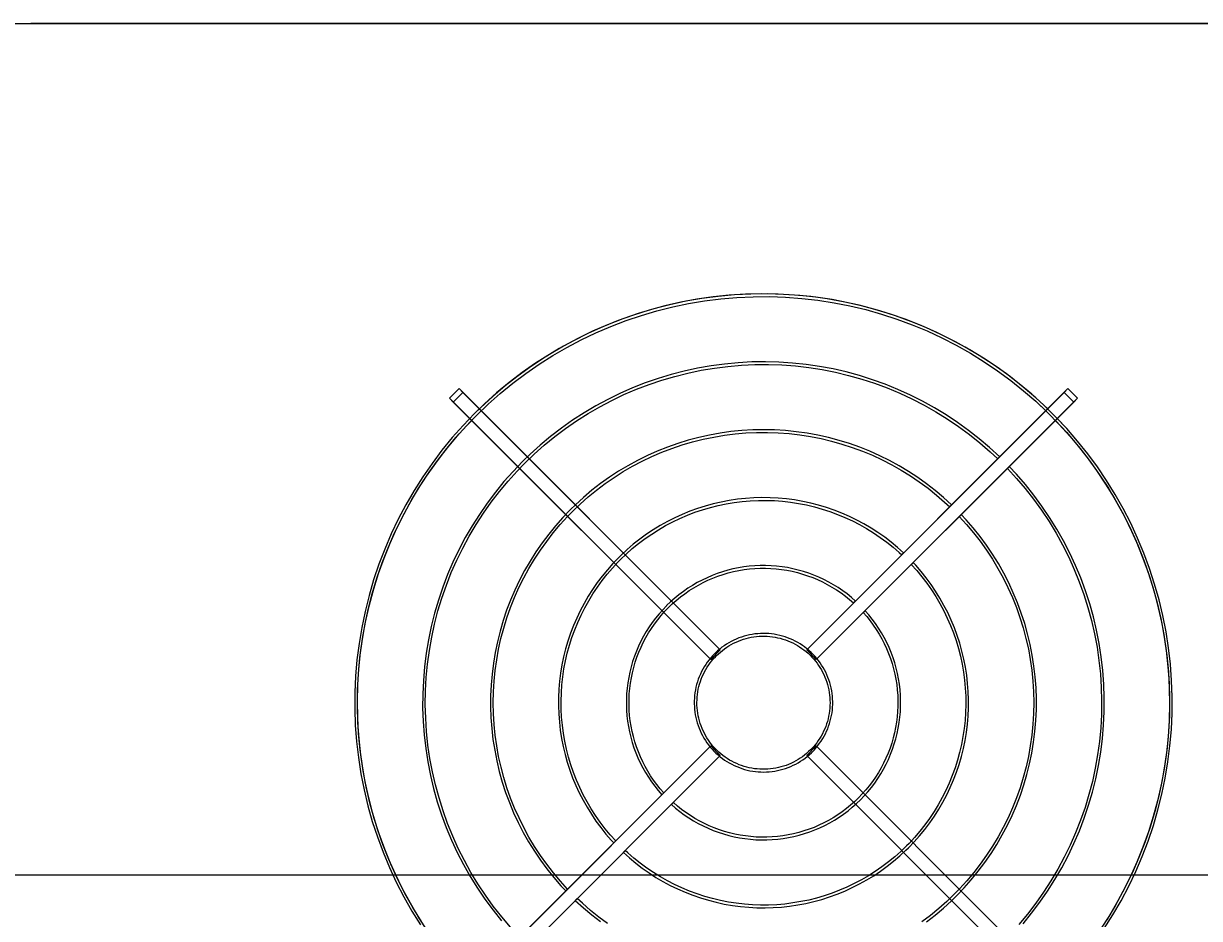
# Model space of a CAD drawing. Header units: millimetres. Extents: x -22227 to 20275, y 15053 to 61060.
# Drawn here: x -8363 to -7497, y 59288 to 59947 of the extents above; entities that cross this region are included whole.
import ezdxf

# ---------------------------------------------------------------- set-up
doc = ezdxf.new("R2010")
doc.units = ezdxf.units.MM
for name, color, linetype, lineweight in [('A-ANNO-DIMS', 7, 'Continuous', 9), ('A-ANNO-DIMS-170', 7, 'Continuous', 9), ('M-EQPM', 7, 'Continuous', 5)]:
    doc.layers.add(name, color=color, linetype=linetype, lineweight=lineweight)
doc.styles.add('Arial_1', font='arial.ttf', dxfattribs={"width": 0.8, "height": 340})
doc.dimstyles.new('AK_DIM_2_0_Arial', dxfattribs={"dimscale": 304.8, "dimtxt": 346.888196, "dimasz": 0.278871, "dimexe": 0.557743, "dimexo": 0.557743, "dimgap": 0.055774, "dimtad": 1, "dimdec": 0, "dimzin": 0, "dimdsep": 46, "dimtxsty": 'Arial_1', "dimblk1": 'OBLIQUE', "dimblk2": 'OBLIQUE', "dimsah": 1, "dimcen": 0.09, "dimadec": 0, "dimazin": 0, "dimtfac": 1, "dimtdec": 4, "dimtix": 1, "dimtmove": 0, "dimatfit": 3, "dimfxl": 1, "dimtvp": 1, "dimtolj": 1, "dimtzin": 0, "dimarcsym": 2})

# ---------------------------------------------------------------- blocks, each defined once
blk = doc.blocks.new('DanNong_VRV_1 QUẠT - OD-A-12_1-2147179-MẶT BẰNG HỆ THỐNG GIÓ TƯƠI')
at = {"layer": 'M-EQPM'}
for p, q in [((-525, 688.22), (655, 688.22)), ((-525, 688.22), (655, 688.22)), ((-516.43, 688.22), (655, 688.22)), ((-486.87, 688.22), (616.87, 688.22)), ((-486.87, 688.22), (585, 688.22)), ((616.87, 688.22), (-486.87, 688.22)), ((616.87, 688.22), (-486.87, 688.22)), ((616.87, 688.22), (-486.87, 688.22)), ((616.87, 688.22), (-486.87, 688.22)), ((616.87, 688.22), (-486.87, 688.22)), ((616.87, 688.22), (-486.87, 688.22)), ((616.87, 688.22), (-486.87, 688.22)), ((616.87, 688.22), (-486.87, 688.22)), ((616.87, 688.22), (-486.87, 688.22)), ((616.87, 688.22), (-486.87, 688.22)), ((-328.5, 688.22), (515.5, 688.22)), ((-178.72, 412.38), (-171.65, 419.45)), ((-171.65, 419.45), (-178.72, 412.38)), ((-168.82, 416.62), (-175.9, 409.55)), ((-168.82, 416.62), (-175.9, 409.55)), ((-171.65, 419.45), (20.68, 227.11)), ((-168.82, 416.62), (-171.65, 419.45)), ((20.68, 227.11), (-168.82, 416.62)), ((84.32, 227.11), (276.65, 419.45)), ((273.82, 416.62), (84.32, 227.11)), ((276.65, 419.45), (273.82, 416.62)), ((273.82, 416.62), (280.9, 409.55)), ((273.82, 416.62), (280.9, 409.55)), ((276.65, 419.45), (283.72, 412.38)), ((276.65, 419.45), (283.72, 412.38)), ((-178.72, 412.38), (-175.9, 409.55)), ((13.61, 220.04), (-178.72, 412.38)), ((-175.9, 409.55), (13.61, 220.04)), ((283.72, 412.38), (91.39, 220.04)), ((91.39, 220.04), (280.9, 409.55)), ((280.9, 409.55), (283.72, 412.38)), ((20.68, 227.11), (13.61, 220.04)), ((20.68, 227.11), (13.61, 220.04)), ((91.39, 220.04), (84.32, 227.11)), ((84.32, 227.11), (91.39, 220.04)), ((-178.72, -35.93), (13.61, 156.4)), ((13.61, 156.4), (-175.9, -33.1)), ((20.68, 149.33), (13.61, 156.4)), ((13.61, 156.4), (20.68, 149.33)), ((91.39, 156.4), (84.32, 149.33)), ((91.39, 156.4), (84.32, 149.33)), ((280.9, -33.1), (91.39, 156.4)), ((91.39, 156.4), (283.72, -35.93)), ((20.68, 149.33), (-171.65, -43)), ((-168.82, -40.17), (20.68, 149.33)), ((276.65, -43), (84.32, 149.33)), ((84.32, 149.33), (273.82, -40.17))]:
    blk.add_line(p, q, dxfattribs=at)
at = {"layer": 'M-EQPM', "flags": 128}
for points in [[(303.38, 21.91), (309.83, 32.08), (315.87, 42.49), (321.49, 53.14), (326.67, 64), (331.42, 75.07), (335.72, 86.31), (339.57, 97.72), (342.96, 109.27), (345.89, 120.95), (348.34, 132.74), (350.32, 144.61), (351.83, 156.56), (352.86, 168.55), (353.4, 180.58), (353.47, 192.62), (353.05, 204.65), (352.15, 216.66), (350.78, 228.62), (348.92, 240.51), (346.6, 252.32), (343.8, 264.03), (340.53, 275.62), (336.81, 287.07), (332.63, 298.36), (328, 309.47), (322.93, 320.39), (317.43, 331.1), (311.5, 341.58), (305.16, 351.82), (298.42, 361.79), (291.28, 371.48), (283.76, 380.89), (275.87, 389.98), (267.62, 398.75), (259.03, 407.19), (250.11, 415.27), (240.87, 422.99), (231.34, 430.34), (221.51, 437.29), (211.42, 443.85), (201.07, 450), (190.48, 455.74), (179.67, 461.04), (168.66, 465.91), (157.46, 470.33), (146.1, 474.3), (134.58, 477.81), (122.94, 480.87), (111.18, 483.45), (99.32, 485.56), (87.4, 487.19), (75.41, 488.35), (63.39, 489.03), (51.35, 489.22), (39.32, 488.93), (27.3, 488.17), (15.33, 486.92), (3.41, 485.19), (-8.42, 482.99), (-20.16, 480.32), (-31.78, 477.18), (-43.27, 473.58), (-54.61, 469.52), (-65.77, 465.01), (-76.74, 460.06), (-87.51, 454.68), (-98.05, 448.87), (-108.36, 442.64), (-118.4, 436), (-128.17, 428.97), (-137.66, 421.55), (-146.83, 413.76), (-155.69, 405.61), (-160.34, 401.06)], [(303.38, 21.91), (309.83, 32.08), (315.87, 42.49), (321.49, 53.14), (326.67, 64), (331.42, 75.07), (335.72, 86.31), (339.57, 97.72), (342.96, 109.27), (345.89, 120.95), (348.34, 132.74), (350.32, 144.61), (351.83, 156.56), (352.86, 168.55), (353.4, 180.58), (353.47, 192.62), (353.05, 204.65), (352.15, 216.66), (350.78, 228.62), (348.92, 240.51), (346.6, 252.32), (343.8, 264.03), (340.53, 275.62), (336.81, 287.07), (332.63, 298.36), (328, 309.47), (322.93, 320.39), (317.43, 331.1), (311.5, 341.58), (305.16, 351.82), (298.42, 361.79), (291.28, 371.48), (283.76, 380.89), (275.87, 389.98), (267.62, 398.75), (259.03, 407.19), (250.11, 415.27), (240.87, 422.99), (231.34, 430.34), (221.51, 437.29), (211.42, 443.85), (201.07, 450), (190.48, 455.74), (179.67, 461.04), (168.66, 465.91), (157.46, 470.33), (146.1, 474.3), (134.58, 477.81), (122.94, 480.87), (111.18, 483.45), (99.32, 485.56), (87.4, 487.19), (75.41, 488.35), (63.39, 489.03), (51.35, 489.22), (39.32, 488.93), (27.3, 488.17), (15.33, 486.92), (3.41, 485.19), (-8.42, 482.99), (-20.16, 480.32), (-31.78, 477.18), (-43.27, 473.58), (-54.61, 469.52), (-65.77, 465.01), (-76.74, 460.06), (-87.51, 454.68), (-98.05, 448.87), (-108.36, 442.64), (-118.4, 436), (-128.17, 428.97), (-137.66, 421.55), (-146.83, 413.76), (-155.69, 405.61), (-160.34, 401.06)], [(261.77, 404.57), (252.96, 412.76), (243.82, 420.6), (234.37, 428.06), (224.63, 435.15), (214.62, 441.83), (204.35, 448.11), (193.84, 453.98), (183.1, 459.42), (172.15, 464.42), (161.01, 468.98), (149.69, 473.1), (138.22, 476.76), (126.61, 479.96), (114.89, 482.69), (103.06, 484.95), (91.16, 486.73), (79.19, 488.04), (67.18, 488.86), (55.14, 489.21), (43.11, 489.08), (31.08, 488.46), (19.09, 487.36), (7.16, 485.79), (-4.71, 483.74), (-16.48, 481.21), (-28.14, 478.22), (-39.67, 474.76), (-51.06, 470.85), (-62.27, 466.48), (-73.31, 461.67), (-84.14, 456.42), (-94.76, 450.74), (-105.14, 444.64), (-115.27, 438.13), (-125.13, 431.22), (-134.7, 423.93), (-143.98, 416.25), (-152.94, 408.21), (-160.34, 401.06)], [(-158.92, 399.65), (-150.3, 407.93), (-141.35, 415.87), (-132.09, 423.44), (-122.54, 430.63), (-112.71, 437.44), (-102.61, 443.84), (-92.26, 449.84), (-81.68, 455.42), (-70.89, 460.57), (-59.9, 465.29), (-48.73, 469.56), (-37.4, 473.39), (-25.93, 476.75), (-14.32, 479.66), (-2.62, 482.1), (9.18, 484.07), (21.04, 485.56), (32.96, 486.58), (44.91, 487.13), (56.87, 487.19), (68.82, 486.78), (80.74, 485.89), (92.62, 484.52), (104.44, 482.68), (116.17, 480.36), (127.81, 477.58), (139.32, 474.34), (150.69, 470.64), (161.9, 466.49), (172.94, 461.89), (183.79, 456.85), (194.43, 451.39), (204.84, 445.5), (215.01, 439.21), (224.91, 432.51), (234.54, 425.42), (243.88, 417.95), (252.92, 410.11), (260.36, 403.15)], [(-158.92, 399.65), (-150.3, 407.93), (-141.35, 415.87), (-132.09, 423.44), (-122.54, 430.63), (-112.71, 437.44), (-102.61, 443.84), (-92.26, 449.84), (-81.68, 455.42), (-70.89, 460.57), (-59.9, 465.29), (-48.73, 469.56), (-37.4, 473.39), (-25.93, 476.75), (-14.32, 479.66), (-2.62, 482.1), (9.18, 484.07), (21.04, 485.56), (32.96, 486.58), (44.91, 487.13), (56.87, 487.19), (68.82, 486.78), (80.74, 485.89), (92.62, 484.52), (104.44, 482.68), (116.17, 480.36), (127.81, 477.58), (139.32, 474.34), (150.69, 470.64), (161.9, 466.49), (172.94, 461.89), (183.79, 456.85), (194.43, 451.39), (204.84, 445.5), (215.01, 439.21), (224.91, 432.51), (234.54, 425.42), (243.88, 417.95), (252.92, 410.11), (261.63, 401.92), (270.01, 393.38), (278.04, 384.52), (285.71, 375.35), (293, 365.87), (299.92, 356.11), (306.43, 346.08), (312.54, 335.8), (318.23, 325.28), (323.5, 314.55), (328.34, 303.61), (332.73, 292.49), (336.68, 281.2), (340.17, 269.76), (343.2, 258.19), (345.76, 246.51), (347.86, 234.74), (349.48, 222.89), (350.63, 210.98), (351.3, 199.04), (351.5, 187.08), (351.21, 175.13), (350.45, 163.19), (349.21, 151.3), (347.5, 139.46), (345.31, 127.71), (342.66, 116.04), (339.54, 104.5), (335.96, 93.09), (331.93, 81.83), (327.45, 70.74), (322.53, 59.84), (317.18, 49.14), (311.41, 38.67), (305.22, 28.43)], [(-158.92, 399.65), (-150.3, 407.93), (-141.35, 415.87), (-132.09, 423.44), (-122.54, 430.63), (-112.71, 437.44), (-102.61, 443.84), (-92.26, 449.84), (-81.68, 455.42), (-70.89, 460.57), (-59.9, 465.29), (-48.73, 469.56), (-37.4, 473.39), (-25.93, 476.75), (-14.32, 479.66), (-2.62, 482.1), (9.18, 484.07), (21.04, 485.56), (32.96, 486.58), (44.91, 487.13), (56.87, 487.19), (68.82, 486.78), (80.74, 485.89), (92.62, 484.52), (104.44, 482.68), (116.17, 480.36), (127.81, 477.58), (139.32, 474.34), (150.69, 470.64), (161.9, 466.49), (172.94, 461.89), (183.79, 456.85), (194.43, 451.39), (204.84, 445.5), (215.01, 439.21), (224.91, 432.51), (234.54, 425.42), (243.88, 417.95), (252.92, 410.11), (261.63, 401.92), (270.01, 393.38), (278.04, 384.52), (285.71, 375.35), (293, 365.87), (299.92, 356.11), (306.43, 346.08), (312.54, 335.8), (318.23, 325.28), (323.5, 314.55), (328.34, 303.61), (332.73, 292.49), (336.68, 281.2), (340.17, 269.76), (343.2, 258.19), (345.76, 246.51), (347.86, 234.74), (349.48, 222.89), (350.63, 210.98), (351.3, 199.04), (351.5, 187.08), (351.21, 175.13), (350.45, 163.19), (349.21, 151.3), (347.5, 139.46), (345.31, 127.71), (342.66, 116.04), (339.54, 104.5), (335.96, 93.09), (331.93, 81.83), (327.45, 70.74), (322.53, 59.84), (317.18, 49.14), (311.41, 38.67), (305.22, 28.43)], [(226.41, 369.21), (219.04, 376.02), (211.39, 382.53), (203.5, 388.72), (195.36, 394.6), (186.99, 400.15), (178.41, 405.36), (169.62, 410.22), (160.65, 414.73), (151.51, 418.87), (142.21, 422.64), (132.76, 426.04), (123.19, 429.06), (113.5, 431.7), (103.71, 433.94), (93.85, 435.79), (83.91, 437.25), (73.93, 438.31), (63.91, 438.96), (53.87, 439.22), (43.84, 439.07), (33.81, 438.53), (23.82, 437.58), (13.87, 436.23), (3.98, 434.49), (-5.83, 432.35), (-15.54, 429.82), (-25.15, 426.91), (-34.63, 423.61), (-43.98, 419.94), (-53.17, 415.9), (-62.19, 411.49), (-71.02, 406.72), (-79.66, 401.61), (-88.09, 396.15), (-96.29, 390.37), (-104.26, 384.25), (-111.97, 377.83), (-119.42, 371.1), (-124.98, 365.71)], [(-123.57, 364.29), (-116.39, 371.19), (-108.94, 377.8), (-101.23, 384.1), (-93.27, 390.09), (-85.08, 395.76), (-76.67, 401.1), (-68.05, 406.09), (-59.25, 410.74), (-50.26, 415.03), (-41.11, 418.96), (-31.8, 422.52), (-22.37, 425.7), (-12.81, 428.5), (-3.15, 430.92), (6.6, 432.96), (16.42, 434.6), (26.3, 435.84), (36.23, 436.69), (46.18, 437.14), (56.14, 437.2), (66.09, 436.85), (76.02, 436.11), (85.91, 434.97), (95.76, 433.44), (105.53, 431.51), (115.21, 429.2), (124.8, 426.5), (134.27, 423.41), (143.61, 419.96), (152.8, 416.13), (161.84, 411.93), (170.7, 407.38), (179.37, 402.48), (187.83, 397.24), (196.08, 391.66), (204.1, 385.75), (211.88, 379.53), (219.4, 373), (225, 367.79)], [(-160.34, 401.06), (-168.68, 392.38), (-176.67, 383.37), (-184.29, 374.05), (-191.53, 364.43), (-198.38, 354.53), (-204.83, 344.37), (-210.87, 333.95), (-216.49, 323.3), (-221.67, 312.44), (-226.42, 301.38), (-230.72, 290.13), (-234.57, 278.73), (-237.96, 267.17), (-240.89, 255.49), (-243.34, 243.71), (-245.32, 231.83), (-246.83, 219.89), (-247.86, 207.89), (-248.4, 195.87), (-248.47, 183.83), (-248.05, 171.8), (-247.15, 159.79), (-245.78, 147.83), (-243.92, 135.93), (-241.6, 124.12), (-238.8, 112.41), (-235.53, 100.82), (-231.81, 89.38), (-227.63, 78.09), (-223, 66.97), (-217.93, 56.05), (-212.43, 45.34), (-206.5, 34.86), (-200.16, 24.63)], [(-160.34, 401.06), (-168.68, 392.38), (-176.67, 383.37), (-184.29, 374.05), (-191.53, 364.43), (-198.38, 354.53), (-204.83, 344.37), (-210.87, 333.95), (-216.49, 323.3), (-221.67, 312.44), (-226.42, 301.38), (-230.72, 290.13), (-234.57, 278.73), (-237.96, 267.17), (-240.89, 255.49), (-243.34, 243.71), (-245.32, 231.83), (-246.83, 219.89), (-247.86, 207.89), (-248.4, 195.87), (-248.47, 183.83), (-248.05, 171.8), (-247.15, 159.79), (-245.78, 147.83), (-243.92, 135.93), (-241.6, 124.12), (-238.8, 112.41), (-235.53, 100.82), (-231.81, 89.38), (-227.63, 78.09), (-223, 66.97), (-217.93, 56.05), (-212.43, 45.34), (-206.5, 34.86), (-200.16, 24.63)], [(-160.34, 401.06), (-168.68, 392.38), (-176.67, 383.37), (-184.29, 374.05), (-191.53, 364.43), (-198.38, 354.53), (-204.83, 344.37), (-210.87, 333.95), (-216.49, 323.3), (-221.67, 312.44), (-226.42, 301.38), (-230.72, 290.13), (-234.57, 278.73), (-237.96, 267.17), (-240.89, 255.49), (-243.34, 243.71), (-245.32, 231.83), (-246.83, 219.89), (-247.86, 207.89), (-248.4, 195.87), (-248.47, 183.83), (-248.05, 171.8), (-247.15, 159.79), (-245.78, 147.83), (-243.92, 135.93), (-241.6, 124.12), (-238.8, 112.41), (-235.53, 100.82), (-231.81, 89.38), (-227.63, 78.09), (-223, 66.97), (-217.93, 56.05), (-212.43, 45.34), (-206.5, 34.86), (-200.16, 24.63)], [(-194.92, 20.33), (-201.43, 30.36), (-207.54, 40.64), (-213.23, 51.16), (-218.5, 61.9), (-223.34, 72.84), (-227.73, 83.96), (-231.68, 95.25), (-235.17, 106.69), (-238.2, 118.26), (-240.76, 129.94), (-242.86, 141.71), (-244.48, 153.56), (-245.63, 165.46), (-246.3, 177.4), (-246.5, 189.36), (-246.21, 201.32), (-245.45, 213.25), (-244.21, 225.15), (-242.5, 236.98), (-240.31, 248.74), (-237.66, 260.4), (-234.54, 271.95), (-230.96, 283.36), (-226.93, 294.62), (-222.45, 305.71), (-217.53, 316.61), (-212.18, 327.3), (-206.41, 337.78), (-200.22, 348.01), (-193.63, 357.99), (-186.65, 367.7), (-179.28, 377.12), (-171.54, 386.23), (-163.44, 395.03), (-158.92, 399.65)], [(-194.92, 20.33), (-201.43, 30.36), (-207.54, 40.64), (-213.23, 51.16), (-218.5, 61.9), (-223.34, 72.84), (-227.73, 83.96), (-231.68, 95.25), (-235.17, 106.69), (-238.2, 118.26), (-240.76, 129.94), (-242.86, 141.71), (-244.48, 153.56), (-245.63, 165.46), (-246.3, 177.4), (-246.5, 189.36), (-246.21, 201.32), (-245.45, 213.25), (-244.21, 225.15), (-242.5, 236.98), (-240.31, 248.74), (-237.66, 260.4), (-234.54, 271.95), (-230.96, 283.36), (-226.93, 294.62), (-222.45, 305.71), (-217.53, 316.61), (-212.18, 327.3), (-206.41, 337.78), (-200.22, 348.01), (-193.63, 357.99), (-186.65, 367.7), (-179.28, 377.12), (-171.54, 386.23), (-163.44, 395.03), (-158.92, 399.65)], [(-199.44, 27.21), (-205.68, 37.41), (-211.5, 47.86), (-216.91, 58.52), (-221.88, 69.4), (-226.41, 80.47), (-230.49, 91.71), (-234.13, 103.1), (-237.3, 114.63), (-240.01, 126.28), (-242.26, 138.03), (-244.03, 149.85), (-245.33, 161.74), (-246.15, 173.67), (-246.49, 185.63), (-246.35, 197.59), (-245.74, 209.53), (-244.65, 221.44), (-243.08, 233.3), (-241.04, 245.08), (-238.54, 256.77), (-235.56, 268.36), (-232.13, 279.81), (-228.24, 291.12), (-223.9, 302.27), (-219.12, 313.23), (-213.9, 323.99), (-208.26, 334.53), (-202.2, 344.84), (-195.73, 354.9), (-188.87, 364.7), (-181.62, 374.21), (-173.99, 383.42), (-166, 392.32), (-158.92, 399.65)], [(267.43, 396.08), (275.57, 387.32), (283.35, 378.24), (290.77, 368.86), (297.8, 359.19), (304.44, 349.24), (310.68, 339.04), (316.5, 328.59), (321.91, 317.92), (326.88, 307.04), (331.41, 295.98), (335.49, 284.74), (339.13, 273.34), (342.3, 261.81), (345.01, 250.16), (347.26, 238.42), (349.03, 226.59), (350.33, 214.7), (351.15, 202.77), (351.49, 190.82), (351.35, 178.86), (350.74, 166.91), (349.65, 155.01), (348.08, 143.15), (346.04, 131.36), (343.54, 119.67), (340.56, 108.09), (337.13, 96.63), (333.24, 85.32), (328.9, 74.18), (324.12, 63.22), (318.9, 52.46), (313.26, 41.91), (307.2, 31.6), (300.73, 21.54)], [(303.38, 21.91), (309.83, 32.08), (315.87, 42.49), (321.49, 53.14), (326.67, 64), (331.42, 75.07), (335.72, 86.31), (339.57, 97.72), (342.96, 109.27), (345.89, 120.95), (348.34, 132.74), (350.32, 144.61), (351.83, 156.56), (352.86, 168.55), (353.4, 180.58), (353.47, 192.62), (353.05, 204.65), (352.15, 216.66), (350.78, 228.62), (348.92, 240.51), (346.6, 252.32), (343.8, 264.03), (340.53, 275.62), (336.81, 287.07), (332.63, 298.36), (328, 309.47), (322.93, 320.39), (317.43, 331.1), (311.5, 341.58), (305.16, 351.82), (298.42, 361.79), (291.28, 371.48), (283.76, 380.89), (275.87, 389.98), (268.85, 397.5)], [(191.05, 333.84), (185.11, 339.27), (178.97, 344.45), (172.62, 349.38), (166.08, 354.06), (159.36, 358.47), (152.46, 362.6), (145.41, 366.46), (138.21, 370.03), (130.87, 373.32), (123.4, 376.3), (115.83, 378.99), (108.15, 381.37), (100.38, 383.44), (92.53, 385.2), (84.63, 386.64), (76.67, 387.76), (68.67, 388.57), (60.64, 389.06), (52.6, 389.22), (44.57, 389.07), (36.54, 388.59), (28.54, 387.79), (20.58, 386.67), (12.67, 385.24), (4.82, 383.49), (-2.95, 381.42), (-10.63, 379.05), (-18.21, 376.37), (-25.68, 373.4), (-33.02, 370.12), (-40.22, 366.56), (-47.28, 362.71), (-54.18, 358.58), (-60.91, 354.17), (-67.45, 349.51), (-73.81, 344.58), (-79.96, 339.4), (-85.9, 333.99), (-89.63, 330.35)], [(-88.21, 328.94), (-82.47, 334.45), (-76.52, 339.73), (-70.36, 344.77), (-64, 349.56), (-57.45, 354.09), (-50.73, 358.35), (-43.85, 362.34), (-36.81, 366.06), (-29.62, 369.49), (-22.31, 372.63), (-14.88, 375.47), (-7.33, 378.01), (0.3, 380.26), (8.02, 382.19), (15.82, 383.81), (23.67, 385.12), (31.56, 386.12), (39.5, 386.8), (47.45, 387.16), (55.41, 387.2), (63.36, 386.93), (71.3, 386.33), (79.2, 385.42), (87.07, 384.2), (94.88, 382.66), (102.62, 380.81), (110.28, 378.65), (117.85, 376.19), (125.31, 373.42), (132.66, 370.36), (139.88, 367.01), (146.96, 363.37), (153.89, 359.46), (160.66, 355.26), (167.25, 350.81), (173.66, 346.09), (179.88, 341.12), (185.89, 335.9), (189.63, 332.43)], [(-124.98, 365.71), (-131.94, 358.47), (-138.6, 350.96), (-144.95, 343.18), (-150.99, 335.16), (-156.71, 326.91), (-162.09, 318.43), (-167.12, 309.75), (-171.8, 300.87), (-176.13, 291.81), (-180.09, 282.58), (-183.68, 273.2), (-186.89, 263.69), (-189.71, 254.06), (-192.15, 244.32), (-194.2, 234.49), (-195.85, 224.59), (-197.11, 214.63), (-197.96, 204.63), (-198.42, 194.6), (-198.47, 184.56), (-198.13, 174.52), (-197.38, 164.51), (-196.23, 154.54), (-194.68, 144.62), (-192.74, 134.77), (-190.41, 125.01), (-187.69, 115.34), (-184.58, 105.8), (-181.09, 96.38), (-177.23, 87.11), (-173.01, 78.01), (-168.42, 69.08), (-163.48, 60.34), (-158.19, 51.8), (-152.57, 43.49), (-146.62, 35.4), (-140.35, 27.56)], [(-133.82, 23.04), (-140.28, 30.63), (-146.43, 38.46), (-152.26, 46.54), (-157.76, 54.84), (-162.93, 63.35), (-167.75, 72.07), (-172.22, 80.97), (-176.33, 90.04), (-180.07, 99.27), (-183.44, 108.64), (-186.43, 118.14), (-189.05, 127.75), (-191.27, 137.46), (-193.11, 147.25), (-194.55, 157.1), (-195.59, 167), (-196.24, 176.94), (-196.5, 186.9), (-196.35, 196.86), (-195.81, 206.8), (-194.86, 216.72), (-193.53, 226.59), (-191.8, 236.39), (-189.67, 246.12), (-187.17, 255.76), (-184.27, 265.29), (-181, 274.7), (-177.36, 283.97), (-173.34, 293.08), (-168.97, 302.03), (-164.24, 310.8), (-159.17, 319.36), (-153.75, 327.72), (-148.01, 335.86), (-141.95, 343.76), (-135.57, 351.41), (-128.89, 358.8), (-123.57, 364.29)], [(232.07, 360.72), (238.82, 353.4), (245.28, 345.82), (251.43, 337.98), (257.26, 329.91), (262.76, 321.61), (267.93, 313.09), (272.75, 304.38), (277.22, 295.48), (281.33, 286.41), (285.07, 277.18), (288.44, 267.81), (291.43, 258.31), (294.05, 248.7), (296.27, 238.99), (298.11, 229.2), (299.55, 219.34), (300.59, 209.44), (301.24, 199.5), (301.5, 189.55), (301.35, 179.59), (300.81, 169.64), (299.86, 159.73), (298.53, 149.86), (296.8, 140.05), (294.67, 130.32), (292.17, 120.68), (289.27, 111.15), (286, 101.75), (282.36, 92.48), (278.34, 83.36), (273.97, 74.42), (269.24, 65.65), (264.17, 57.08), (258.75, 48.72), (253.01, 40.58), (246.95, 32.68), (240.57, 25.03)], [(243.6, 25.49), (249.95, 33.26), (255.99, 41.28), (261.71, 49.54), (267.09, 58.01), (272.12, 66.7), (276.8, 75.58), (281.13, 84.64), (285.09, 93.86), (288.68, 103.24), (291.89, 112.75), (294.71, 122.39), (297.15, 132.13), (299.2, 141.95), (300.85, 151.86), (302.11, 161.82), (302.96, 171.82), (303.42, 181.85), (303.47, 191.89), (303.13, 201.92), (302.38, 211.93), (301.23, 221.91), (299.68, 231.83), (297.74, 241.68), (295.41, 251.44), (292.69, 261.1), (289.58, 270.65), (286.09, 280.06), (282.23, 289.33), (278.01, 298.44), (273.42, 307.37), (268.48, 316.11), (263.19, 324.64), (257.57, 332.96), (251.62, 341.04), (245.35, 348.88), (238.77, 356.47), (233.48, 362.14)], [(155.68, 298.47), (151.19, 302.51), (146.54, 306.37), (141.74, 310.03), (136.8, 313.5), (131.72, 316.77), (126.51, 319.84), (121.19, 322.69), (115.76, 325.33), (110.23, 327.75), (104.6, 329.95), (98.89, 331.92), (93.11, 333.66), (87.26, 335.17), (81.36, 336.44), (75.41, 337.48), (69.42, 338.27), (63.4, 338.83), (57.37, 339.14), (51.33, 339.22), (45.3, 339.05), (39.27, 338.64), (33.27, 337.99), (27.29, 337.1), (21.36, 335.98), (15.48, 334.61), (9.65, 333.02), (3.9, 331.19), (-1.78, 329.13), (-7.37, 326.84), (-12.87, 324.34), (-18.26, 321.62), (-23.54, 318.68), (-28.69, 315.53), (-33.72, 312.19), (-38.61, 308.64), (-43.35, 304.9), (-47.94, 300.97), (-52.37, 296.87), (-54.27, 295)], [(-89.63, 330.35), (-95.2, 324.55), (-100.53, 318.54), (-105.62, 312.31), (-110.46, 305.89), (-115.03, 299.28), (-119.34, 292.49), (-123.37, 285.54), (-127.12, 278.43), (-130.59, 271.17), (-133.76, 263.78), (-136.63, 256.28), (-139.2, 248.66), (-141.46, 240.94), (-143.42, 233.14), (-145.06, 225.27), (-146.38, 217.34), (-147.38, 209.37), (-148.07, 201.36), (-148.44, 193.33), (-148.48, 185.29), (-148.2, 177.25), (-147.6, 169.24), (-146.68, 161.25), (-145.44, 153.31), (-143.89, 145.42), (-142.02, 137.6), (-139.84, 129.86), (-137.35, 122.22), (-134.56, 114.68), (-131.47, 107.25), (-128.09, 99.96), (-124.41, 92.81), (-120.45, 85.81), (-116.22, 78.98), (-111.72, 72.32), (-106.95, 65.84), (-101.93, 59.57), (-96.66, 53.49), (-93.12, 49.67)], [(-52.86, 293.58), (-48.56, 297.71), (-44.1, 301.66), (-39.49, 305.44), (-34.73, 309.02), (-29.83, 312.41), (-24.8, 315.61), (-19.64, 318.59), (-14.37, 321.38), (-8.99, 323.94), (-3.51, 326.29), (2.05, 328.42), (7.7, 330.33), (13.42, 332.01), (19.2, 333.45), (25.03, 334.67), (30.91, 335.65), (36.82, 336.4), (42.76, 336.9), (48.72, 337.17), (54.68, 337.21), (60.63, 337), (66.57, 336.56), (72.5, 335.87), (78.38, 334.96), (84.23, 333.8), (90.03, 332.42), (95.76, 330.8), (101.43, 328.96), (107.02, 326.89), (112.52, 324.6), (117.93, 322.09), (123.23, 319.37), (128.42, 316.43), (133.48, 313.29), (138.42, 309.96), (143.22, 306.42), (147.87, 302.7), (152.37, 298.8), (154.26, 297.06)], [(-91.71, 51.09), (-97.07, 56.96), (-102.2, 63.05), (-107.08, 69.34), (-111.71, 75.81), (-116.08, 82.47), (-120.17, 89.3), (-123.99, 96.28), (-127.52, 103.41), (-130.77, 110.68), (-133.72, 118.07), (-136.38, 125.57), (-138.74, 133.18), (-140.78, 140.87), (-142.52, 148.63), (-143.95, 156.47), (-145.06, 164.35), (-145.86, 172.27), (-146.34, 180.21), (-146.5, 188.17), (-146.34, 196.13), (-145.87, 204.07), (-145.08, 211.99), (-143.97, 219.87), (-142.54, 227.71), (-140.81, 235.47), (-138.76, 243.17), (-136.41, 250.77), (-133.76, 258.27), (-130.81, 265.67), (-127.57, 272.94), (-124.04, 280.07), (-120.22, 287.06), (-116.13, 293.88), (-111.77, 300.54), (-107.15, 307.02), (-102.27, 313.31), (-97.14, 319.4), (-91.78, 325.28), (-88.21, 328.94)], [(196.71, 325.36), (202.07, 319.48), (207.2, 313.39), (212.08, 307.11), (216.71, 300.63), (221.08, 293.97), (225.17, 287.15), (228.99, 280.16), (232.52, 273.03), (235.77, 265.77), (238.72, 258.38), (241.38, 250.87), (243.74, 243.27), (245.78, 235.58), (247.52, 227.81), (248.95, 219.98), (250.06, 212.1), (250.86, 204.18), (251.34, 196.23), (251.5, 188.28), (251.34, 180.32), (250.87, 172.37), (250.08, 164.45), (248.97, 156.57), (247.54, 148.74), (245.81, 140.97), (243.76, 133.28), (241.41, 125.67), (238.76, 118.17), (235.81, 110.78), (232.57, 103.51), (229.04, 96.38), (225.22, 89.39), (221.13, 82.56), (216.77, 75.9), (212.15, 69.42), (207.27, 63.13), (202.14, 57.05), (196.78, 51.17), (193.21, 47.51)], [(194.63, 46.09), (200.2, 51.89), (205.53, 57.91), (210.62, 64.13), (215.46, 70.55), (220.03, 77.16), (224.34, 83.95), (228.37, 90.91), (232.12, 98.02), (235.59, 105.27), (238.76, 112.66), (241.63, 120.17), (244.2, 127.79), (246.46, 135.5), (248.42, 143.3), (250.06, 151.17), (251.38, 159.1), (252.38, 167.08), (253.07, 175.09), (253.44, 183.12), (253.48, 191.16), (253.2, 199.19), (252.6, 207.21), (251.68, 215.2), (250.44, 223.14), (248.89, 231.03), (247.02, 238.85), (244.84, 246.58), (242.35, 254.23), (239.56, 261.77), (236.47, 269.19), (233.09, 276.48), (229.41, 283.63), (225.45, 290.63), (221.22, 297.47), (216.72, 304.13), (211.95, 310.6), (206.93, 316.88), (201.66, 322.95), (198.12, 326.77)], [(-54.27, 295), (-58.46, 290.64), (-62.46, 286.12), (-66.29, 281.45), (-69.92, 276.62), (-73.36, 271.65), (-76.59, 266.56), (-79.62, 261.33), (-82.44, 255.99), (-85.04, 250.54), (-87.42, 244.99), (-89.58, 239.35), (-91.51, 233.62), (-93.21, 227.83), (-94.68, 221.97), (-95.91, 216.06), (-96.91, 210.1), (-97.66, 204.11), (-98.18, 198.09), (-98.45, 192.06), (-98.48, 186.02), (-98.27, 179.98), (-97.82, 173.96), (-97.13, 167.96), (-96.2, 161.99), (-95.04, 156.07), (-93.63, 150.19), (-91.99, 144.38), (-90.13, 138.64), (-88.03, 132.97), (-85.71, 127.4), (-83.16, 121.92), (-80.4, 116.55), (-77.43, 111.29), (-74.25, 106.15), (-70.87, 101.15), (-67.29, 96.29), (-63.51, 91.57), (-59.56, 87.01), (-57.75, 85.04)], [(-56.34, 86.46), (-60.32, 90.89), (-64.12, 95.48), (-67.73, 100.22), (-71.16, 105.1), (-74.38, 110.11), (-77.41, 115.25), (-80.22, 120.5), (-82.82, 125.86), (-85.21, 131.32), (-87.37, 136.87), (-89.31, 142.51), (-91.03, 148.22), (-92.51, 153.99), (-93.77, 159.81), (-94.79, 165.69), (-95.57, 171.59), (-96.12, 177.53), (-96.42, 183.48), (-96.5, 189.44), (-96.33, 195.4), (-95.92, 201.34), (-95.28, 207.27), (-94.4, 213.16), (-93.28, 219.02), (-91.94, 224.82), (-90.36, 230.57), (-88.55, 236.25), (-86.52, 241.85), (-84.26, 247.36), (-81.79, 252.79), (-79.1, 258.1), (-76.2, 263.31), (-73.09, 268.4), (-69.78, 273.36), (-66.28, 278.18), (-62.59, 282.86), (-58.71, 287.38), (-54.66, 291.75), (-52.86, 293.58)], [(120.29, 263.09), (117.25, 265.74), (114.09, 268.27), (110.84, 270.67), (107.5, 272.93), (104.07, 275.06), (100.56, 277.06), (96.96, 278.91), (93.3, 280.61), (89.58, 282.17), (85.79, 283.58), (81.95, 284.83), (78.06, 285.93), (74.13, 286.88), (70.17, 287.66), (66.18, 288.29), (62.17, 288.76), (58.14, 289.06), (54.1, 289.21), (50.06, 289.19), (46.03, 289.01), (42, 288.68), (37.99, 288.18), (34.01, 287.52), (30.05, 286.7), (26.13, 285.72), (22.25, 284.59), (18.43, 283.3), (14.65, 281.86), (10.94, 280.27), (7.29, 278.54), (3.71, 276.66), (0.22, 274.64), (-3.2, 272.48), (-6.52, 270.18), (-9.75, 267.76), (-12.88, 265.2), (-15.91, 262.53), (-18.83, 259.73), (-18.92, 259.64)], [(-17.5, 258.23), (-14.65, 260.97), (-11.69, 263.6), (-8.62, 266.1), (-5.46, 268.48), (-2.2, 270.74), (1.14, 272.86), (4.57, 274.85), (8.07, 276.69), (11.64, 278.4), (15.28, 279.96), (18.98, 281.38), (22.73, 282.64), (26.53, 283.76), (30.37, 284.72), (34.25, 285.53), (38.16, 286.18), (42.08, 286.67), (46.03, 287.01), (49.99, 287.19), (53.95, 287.21), (57.9, 287.07), (61.85, 286.78), (65.79, 286.33), (69.7, 285.72), (73.58, 284.95), (77.43, 284.03), (81.25, 282.96), (85.01, 281.73), (88.72, 280.36), (92.38, 278.83), (95.97, 277.17), (99.49, 275.36), (102.94, 273.41), (106.31, 271.32), (109.59, 269.11), (112.78, 266.76), (115.87, 264.29), (118.86, 261.69), (118.88, 261.67)], [(161.34, 289.99), (165.32, 285.55), (169.12, 280.96), (172.73, 276.23), (176.16, 271.35), (179.38, 266.34), (182.41, 261.2), (185.22, 255.95), (187.82, 250.58), (190.21, 245.12), (192.37, 239.57), (194.31, 233.94), (196.03, 228.23), (197.51, 222.46), (198.77, 216.63), (199.79, 210.76), (200.57, 204.85), (201.12, 198.92), (201.42, 192.97), (201.5, 187.01), (201.33, 181.05), (200.92, 175.1), (200.28, 169.18), (199.4, 163.28), (198.28, 157.43), (196.94, 151.62), (195.36, 145.88), (193.55, 140.2), (191.52, 134.6), (189.26, 129.08), (186.79, 123.66), (184.1, 118.34), (181.2, 113.13), (178.09, 108.05), (174.78, 103.09), (171.28, 98.27), (167.59, 93.59), (163.71, 89.06), (159.66, 84.69), (157.86, 82.86)], [(159.27, 81.45), (163.46, 85.8), (167.46, 90.32), (171.29, 95), (174.92, 99.82), (178.36, 104.79), (181.59, 109.89), (184.62, 115.11), (187.44, 120.46), (190.04, 125.91), (192.42, 131.46), (194.58, 137.1), (196.51, 142.82), (198.21, 148.62), (199.68, 154.47), (200.91, 160.39), (201.91, 166.34), (202.66, 172.34), (203.18, 178.35), (203.45, 184.39), (203.48, 190.43), (203.27, 196.46), (202.82, 202.49), (202.13, 208.49), (201.2, 214.45), (200.04, 220.38), (198.63, 226.25), (196.99, 232.07), (195.13, 237.81), (193.03, 243.47), (190.71, 249.05), (188.16, 254.53), (185.4, 259.9), (182.43, 265.16), (179.25, 270.29), (175.87, 275.29), (172.29, 280.16), (168.51, 284.87), (164.56, 289.44), (162.75, 291.4)], [(-18.92, 259.64), (-21.72, 256.73), (-24.4, 253.7), (-26.95, 250.58), (-29.38, 247.35), (-31.68, 244.03), (-33.85, 240.62), (-35.87, 237.12), (-37.76, 233.55), (-39.5, 229.9), (-41.09, 226.19), (-42.54, 222.42), (-43.83, 218.59), (-44.96, 214.71), (-45.95, 210.8), (-46.77, 206.84), (-47.43, 202.86), (-47.94, 198.85), (-48.28, 194.82), (-48.47, 190.79), (-48.49, 186.75), (-48.35, 182.71), (-48.05, 178.68), (-47.59, 174.67), (-46.96, 170.68), (-46.18, 166.71), (-45.24, 162.78), (-44.15, 158.9), (-42.9, 155.05), (-41.5, 151.27), (-39.94, 147.54), (-38.24, 143.87), (-36.4, 140.28), (-34.41, 136.76), (-32.28, 133.33), (-30.02, 129.98), (-27.62, 126.73), (-25.1, 123.57), (-22.45, 120.52), (-22.37, 120.43)], [(-20.95, 121.84), (-23.55, 124.83), (-26.02, 127.93), (-28.37, 131.11), (-30.59, 134.39), (-32.67, 137.76), (-34.62, 141.21), (-36.43, 144.73), (-38.1, 148.32), (-39.62, 151.97), (-41, 155.69), (-42.23, 159.45), (-43.3, 163.26), (-44.22, 167.11), (-44.99, 171), (-45.6, 174.91), (-46.05, 178.84), (-46.35, 182.79), (-46.49, 186.75), (-46.47, 190.71), (-46.29, 194.67), (-45.95, 198.61), (-45.46, 202.54), (-44.81, 206.45), (-44, 210.32), (-43.04, 214.16), (-41.93, 217.96), (-40.66, 221.72), (-39.25, 225.41), (-37.69, 229.05), (-35.98, 232.63), (-34.14, 236.13), (-32.15, 239.56), (-30.03, 242.9), (-27.78, 246.16), (-25.4, 249.32), (-22.89, 252.39), (-20.27, 255.35), (-17.52, 258.21), (-17.5, 258.23)], [(125.95, 254.6), (128.55, 251.61), (131.02, 248.52), (133.37, 245.33), (135.59, 242.05), (137.67, 238.69), (139.62, 235.24), (141.43, 231.72), (143.1, 228.13), (144.62, 224.47), (146, 220.76), (147.23, 216.99), (148.3, 213.18), (149.22, 209.33), (149.99, 205.45), (150.6, 201.53), (151.05, 197.6), (151.35, 193.65), (151.49, 189.69), (151.47, 185.74), (151.29, 181.78), (150.95, 177.83), (150.46, 173.91), (149.81, 170), (149, 166.12), (148.04, 162.28), (146.93, 158.48), (145.66, 154.73), (144.25, 151.03), (142.69, 147.39), (140.98, 143.82), (139.14, 140.31), (137.15, 136.89), (135.03, 133.54), (132.78, 130.29), (130.4, 127.12), (127.89, 124.06), (125.27, 121.09), (122.52, 118.24), (122.5, 118.22)], [(123.92, 116.8), (126.72, 119.72), (129.4, 122.74), (131.95, 125.87), (134.38, 129.1), (136.68, 132.42), (138.85, 135.83), (140.87, 139.32), (142.76, 142.9), (144.5, 146.54), (146.09, 150.25), (147.54, 154.03), (148.83, 157.85), (149.96, 161.73), (150.95, 165.65), (151.77, 169.6), (152.43, 173.59), (152.94, 177.6), (153.28, 181.62), (153.47, 185.66), (153.49, 189.7), (153.35, 193.73), (153.05, 197.76), (152.59, 201.78), (151.96, 205.77), (151.18, 209.73), (150.24, 213.66), (149.15, 217.55), (147.9, 221.39), (146.5, 225.18), (144.94, 228.91), (143.24, 232.57), (141.4, 236.17), (139.41, 239.68), (137.28, 243.12), (135.02, 246.46), (132.62, 249.72), (130.1, 252.87), (127.45, 255.92), (127.37, 256.02)], [(88.56, 152.16), (89.98, 153.63), (91.33, 155.16), (92.62, 156.74), (93.85, 158.37), (95.01, 160.04), (96.1, 161.77), (97.12, 163.53), (98.08, 165.33), (98.95, 167.18), (99.76, 169.05), (100.49, 170.96), (101.14, 172.89), (101.71, 174.85), (102.21, 176.82), (102.63, 178.82), (102.96, 180.83), (103.22, 182.86), (103.39, 184.89), (103.48, 186.93), (103.49, 188.97), (103.42, 191.01), (103.27, 193.04), (103.04, 195.07), (102.72, 197.08), (102.33, 199.08), (101.86, 201.07), (101.3, 203.03), (100.67, 204.97), (99.96, 206.88), (99.18, 208.77), (98.32, 210.62), (97.39, 212.43), (96.38, 214.21), (95.31, 215.94), (94.17, 217.63), (92.96, 219.27), (91.68, 220.87), (90.35, 222.41), (88.95, 223.89), (87.49, 225.32), (85.98, 226.69), (84.42, 228), (82.8, 229.25), (81.14, 230.42), (79.43, 231.54), (77.67, 232.58), (75.88, 233.55), (74.05, 234.45), (72.18, 235.27), (70.28, 236.02), (68.36, 236.69), (66.41, 237.29), (64.43, 237.81), (62.44, 238.24), (60.43, 238.6), (58.41, 238.88), (56.38, 239.07), (54.35, 239.19), (52.31, 239.22), (50.27, 239.17), (48.23, 239.04), (46.2, 238.83), (44.18, 238.54), (42.18, 238.17), (40.19, 237.71), (38.22, 237.18), (36.27, 236.57), (34.35, 235.88), (32.46, 235.12), (30.6, 234.28), (28.78, 233.37), (26.99, 232.38), (25.25, 231.33), (23.54, 230.2), (21.89, 229.01), (20.28, 227.76), (18.73, 226.44), (17.22, 225.06), (16.44, 224.28)], [(17.85, 222.87), (19.27, 224.23), (20.73, 225.53), (22.25, 226.77), (23.81, 227.95), (25.43, 229.06), (27.08, 230.11), (28.78, 231.1), (30.51, 232.01), (32.28, 232.86), (34.08, 233.63), (35.91, 234.33), (37.77, 234.96), (39.65, 235.51), (41.55, 235.98), (43.47, 236.38), (45.4, 236.71), (47.35, 236.95), (49.3, 237.12), (51.26, 237.21), (53.22, 237.22), (55.17, 237.15), (57.13, 237), (59.08, 236.78), (61.01, 236.48), (62.93, 236.1), (64.84, 235.64), (66.73, 235.11), (68.59, 234.51), (70.43, 233.82), (72.24, 233.07), (74.02, 232.25), (75.76, 231.35), (77.47, 230.39), (79.13, 229.35), (80.76, 228.26), (82.33, 227.09), (83.86, 225.87), (85.34, 224.59), (86.77, 223.24), (88.15, 221.84), (89.46, 220.39), (90.72, 218.89), (91.91, 217.34), (93.05, 215.74), (94.11, 214.09), (95.12, 212.41), (96.05, 210.68), (96.91, 208.92), (97.7, 207.13), (98.42, 205.31), (99.07, 203.46), (99.64, 201.58), (100.14, 199.69), (100.56, 197.77), (100.9, 195.84), (101.17, 193.9), (101.36, 191.95), (101.47, 190), (101.5, 188.04), (101.45, 186.08), (101.33, 184.12), (101.12, 182.17), (100.84, 180.23), (100.49, 178.31), (100.05, 176.39), (99.54, 174.5), (98.95, 172.63), (98.29, 170.79), (97.56, 168.97), (96.75, 167.18), (95.88, 165.43), (94.93, 163.71), (93.92, 162.04), (92.84, 160.4), (91.69, 158.81), (90.48, 157.27), (89.22, 155.77), (87.89, 154.33), (87.15, 153.57)], [(16.44, 224.28), (15.02, 222.81), (13.67, 221.29), (12.38, 219.71), (11.15, 218.08), (9.99, 216.4), (8.9, 214.68), (7.88, 212.91), (6.92, 211.11), (6.05, 209.27), (5.24, 207.39), (4.51, 205.49), (3.86, 203.56), (3.29, 201.6), (2.79, 199.62), (2.37, 197.62), (2.04, 195.61), (1.78, 193.59), (1.61, 191.56), (1.52, 189.52), (1.51, 187.48), (1.58, 185.44), (1.73, 183.41), (1.96, 181.38), (2.28, 179.36), (2.67, 177.36), (3.14, 175.38), (3.7, 173.41), (4.33, 171.47), (5.04, 169.56), (5.82, 167.68), (6.68, 165.83), (7.61, 164.01), (8.62, 162.24), (9.69, 160.5), (10.83, 158.81), (12.04, 157.17), (13.32, 155.58), (14.65, 154.04), (16.05, 152.55), (17.51, 151.12), (19.02, 149.75), (20.58, 148.44), (22.2, 147.2), (23.86, 146.02), (25.57, 144.91), (27.33, 143.87), (29.12, 142.9), (30.95, 142), (32.82, 141.17), (34.72, 140.42), (36.64, 139.75), (38.59, 139.16), (40.57, 138.64), (42.56, 138.2), (44.57, 137.84), (46.59, 137.57), (48.62, 137.37), (50.65, 137.26), (52.69, 137.22), (54.73, 137.27), (56.77, 137.4), (58.8, 137.61), (60.82, 137.91), (62.82, 138.28), (64.81, 138.73), (66.78, 139.26), (68.73, 139.87), (70.65, 140.56), (72.54, 141.32), (74.4, 142.16), (76.22, 143.08), (78.01, 144.06), (79.75, 145.12), (81.46, 146.24), (83.11, 147.43), (84.72, 148.69), (86.27, 150.01), (87.78, 151.39), (88.56, 152.16)], [(87.15, 153.57), (85.73, 152.22), (84.27, 150.92), (82.75, 149.68), (81.19, 148.5), (79.57, 147.38), (77.92, 146.33), (76.22, 145.35), (74.49, 144.43), (72.72, 143.59), (70.92, 142.82), (69.09, 142.12), (67.23, 141.49), (65.35, 140.94), (63.45, 140.46), (61.53, 140.06), (59.6, 139.74), (57.65, 139.49), (55.7, 139.33), (53.74, 139.24), (51.78, 139.23), (49.83, 139.3), (47.87, 139.44), (45.92, 139.67), (43.99, 139.97), (42.07, 140.35), (40.16, 140.8), (38.27, 141.33), (36.41, 141.94), (34.57, 142.62), (32.76, 143.37), (30.98, 144.2), (29.24, 145.09), (27.53, 146.06), (25.87, 147.09), (24.24, 148.19), (22.67, 149.35), (21.14, 150.58), (19.66, 151.86), (18.23, 153.2), (16.85, 154.6), (15.54, 156.05), (14.28, 157.56), (13.09, 159.11), (11.95, 160.71), (10.89, 162.35), (9.88, 164.04), (8.95, 165.76), (8.09, 167.52), (7.3, 169.31), (6.58, 171.14), (5.93, 172.99), (5.36, 174.86), (4.86, 176.76), (4.44, 178.67), (4.1, 180.6), (3.83, 182.54), (3.64, 184.49), (3.53, 186.45), (3.5, 188.41), (3.55, 190.37), (3.67, 192.32), (3.88, 194.27), (4.16, 196.21), (4.51, 198.14), (4.95, 200.05), (5.46, 201.94), (6.05, 203.81), (6.71, 205.66), (7.44, 207.48), (8.25, 209.26), (9.12, 211.01), (10.07, 212.73), (11.08, 214.41), (12.16, 216.04), (13.31, 217.63), (14.52, 219.18), (15.78, 220.67), (17.11, 222.11), (17.85, 222.87)], [(-15.29, 113.36), (-12.25, 110.71), (-9.09, 108.18), (-5.84, 105.78), (-2.5, 103.51), (0.93, 101.38), (4.44, 99.39), (8.04, 97.54), (11.7, 95.83), (15.42, 94.27), (19.21, 92.87), (23.05, 91.61), (26.94, 90.51), (30.87, 89.57), (34.83, 88.78), (38.82, 88.15), (42.83, 87.69), (46.86, 87.38), (50.9, 87.24), (54.94, 87.25), (58.97, 87.43), (63, 87.77), (67.01, 88.27), (70.99, 88.93), (74.95, 89.75), (78.87, 90.73), (82.75, 91.86), (86.57, 93.14), (90.35, 94.58), (94.06, 96.17), (97.71, 97.91), (101.29, 99.79), (104.78, 101.81), (108.2, 103.97), (111.52, 106.26), (114.75, 108.69), (117.88, 111.24), (120.91, 113.92), (123.83, 116.71), (123.92, 116.8)], [(122.5, 118.22), (119.65, 115.48), (116.69, 112.85), (113.62, 110.34), (110.46, 107.96), (107.2, 105.71), (103.86, 103.59), (100.43, 101.6), (96.93, 99.75), (93.36, 98.05), (89.72, 96.48), (86.02, 95.07), (82.27, 93.8), (78.47, 92.69), (74.63, 91.73), (70.75, 90.92), (66.84, 90.27), (62.92, 89.77), (58.97, 89.43), (55.01, 89.25), (51.05, 89.23), (47.1, 89.37), (43.15, 89.67), (39.21, 90.12), (35.3, 90.73), (31.42, 91.49), (27.57, 92.41), (23.75, 93.49), (19.99, 94.71), (16.28, 96.09), (12.62, 97.61), (9.03, 99.28), (5.51, 101.09), (2.06, 103.04), (-1.31, 105.12), (-4.59, 107.34), (-7.78, 109.69), (-10.87, 112.16), (-13.86, 114.75), (-13.88, 114.77)], [(-50.68, 77.97), (-46.19, 73.93), (-41.54, 70.08), (-36.74, 66.41), (-31.8, 62.94), (-26.72, 59.67), (-21.51, 56.61), (-16.19, 53.75), (-10.76, 51.11), (-5.23, 48.69), (0.4, 46.5), (6.11, 44.53), (11.89, 42.79), (17.74, 41.28), (23.64, 40.01), (29.59, 38.97), (35.58, 38.17), (41.6, 37.62), (47.63, 37.3), (53.67, 37.23), (59.7, 37.39), (65.73, 37.8), (71.73, 38.45), (77.71, 39.34), (83.64, 40.47), (89.52, 41.83), (95.35, 43.43), (101.1, 45.26), (106.78, 47.32), (112.37, 49.6), (117.87, 52.11), (123.26, 54.83), (128.54, 57.76), (133.69, 60.91), (138.72, 64.26), (143.61, 67.81), (148.35, 71.55), (152.94, 75.47), (157.37, 79.58), (159.27, 81.45)], [(157.86, 82.86), (153.56, 78.73), (149.1, 74.78), (144.49, 71.01), (139.73, 67.42), (134.83, 64.03), (129.8, 60.84), (124.64, 57.85), (119.37, 55.07), (113.99, 52.5), (108.51, 50.15), (102.95, 48.02), (97.3, 46.12), (91.58, 44.44), (85.8, 42.99), (79.97, 41.78), (74.09, 40.79), (68.18, 40.05), (62.24, 39.54), (56.28, 39.27), (50.32, 39.24), (44.37, 39.44), (38.43, 39.89), (32.5, 40.57), (26.62, 41.49), (20.77, 42.64), (14.97, 44.03), (9.24, 45.64), (3.57, 47.49), (-2.02, 49.56), (-7.52, 51.85), (-12.93, 54.36), (-18.23, 57.08), (-23.42, 60.01), (-28.48, 63.15), (-33.42, 66.49), (-38.22, 70.02), (-42.87, 73.74), (-47.37, 77.65), (-49.26, 79.39)], [(-86.05, 42.6), (-80.11, 37.18), (-73.97, 32), (-67.62, 27.06)], [(172.45, 26.94), (178.81, 31.86), (184.96, 37.04), (190.9, 42.46), (194.63, 46.09)], [(193.21, 47.51), (187.47, 41.99), (181.52, 36.71), (175.36, 31.67), (169, 26.89)], [(-62.25, 25.64), (-68.66, 30.36), (-74.88, 35.33), (-80.89, 40.55), (-84.63, 44.02)]]:
    blk.add_lwpolyline(points, dxfattribs=at)
at = {"layer": 'M-EQPM'}
for points in [[(260.36, 403.15), (260.36, 403.15), (260.38, 403.18), (260.49, 403.28), (260.64, 403.44), (260.84, 403.64), (261.07, 403.86), (261.29, 404.08), (261.49, 404.28), (261.65, 404.44), (261.75, 404.54), (261.77, 404.57), (261.77, 404.57)], [(261.77, 404.57), (261.77, 404.57), (261.75, 404.54), (261.65, 404.44), (261.49, 404.28), (261.29, 404.08), (261.07, 403.86), (260.84, 403.64), (260.64, 403.44), (260.49, 403.28), (260.38, 403.18), (260.36, 403.15), (260.36, 403.15)], [(268.85, 397.5), (268.84, 397.5), (268.82, 397.47), (268.72, 397.37), (268.56, 397.21), (268.36, 397.01), (268.14, 396.79), (267.92, 396.57), (267.72, 396.37), (267.56, 396.21), (267.45, 396.11), (267.43, 396.08), (267.43, 396.08)], [(267.43, 396.08), (267.43, 396.08), (267.45, 396.11), (267.56, 396.21), (267.72, 396.37), (267.92, 396.57), (268.14, 396.79), (268.36, 397.01), (268.56, 397.21), (268.72, 397.37), (268.82, 397.47), (268.84, 397.5), (268.85, 397.5)], [(226.41, 369.21), (226.41, 369.21), (226.39, 369.18), (226.29, 369.08), (226.13, 368.92), (225.93, 368.72), (225.71, 368.5), (225.48, 368.28), (225.28, 368.08), (225.12, 367.92), (225.02, 367.82), (225, 367.79), (225, 367.79)], [(225, 367.79), (225, 367.79), (225.02, 367.82), (225.12, 367.92), (225.28, 368.08), (225.48, 368.28), (225.71, 368.5), (225.93, 368.72), (226.13, 368.92), (226.29, 369.08), (226.39, 369.18), (226.41, 369.21), (226.41, 369.21)], [(232.07, 360.72), (232.07, 360.72), (232.09, 360.74), (232.2, 360.85), (232.35, 361.01), (232.55, 361.21), (232.78, 361.43), (233, 361.65), (233.2, 361.85), (233.36, 362.01), (233.46, 362.11), (233.48, 362.14), (233.48, 362.14)], [(233.48, 362.14), (233.48, 362.14), (233.46, 362.11), (233.36, 362.01), (233.2, 361.85), (233, 361.65), (232.78, 361.43), (232.55, 361.21), (232.35, 361.01), (232.2, 360.85), (232.09, 360.74), (232.07, 360.72), (232.07, 360.72)], [(191.05, 333.84), (191.05, 333.84), (191.03, 333.82), (190.92, 333.72), (190.76, 333.56), (190.56, 333.36), (190.34, 333.14), (190.12, 332.91), (189.92, 332.71), (189.76, 332.55), (189.66, 332.45), (189.63, 332.43), (189.63, 332.43)], [(189.63, 332.43), (189.63, 332.43), (189.66, 332.45), (189.76, 332.55), (189.92, 332.71), (190.12, 332.91), (190.34, 333.14), (190.56, 333.36), (190.76, 333.56), (190.92, 333.72), (191.03, 333.82), (191.05, 333.84), (191.05, 333.84)], [(196.71, 325.36), (196.71, 325.36), (196.73, 325.38), (196.83, 325.48), (196.99, 325.64), (197.19, 325.84), (197.41, 326.06), (197.63, 326.29), (197.84, 326.49), (197.99, 326.65), (198.1, 326.75), (198.12, 326.77), (198.12, 326.77)], [(198.12, 326.77), (198.12, 326.77), (198.1, 326.75), (197.99, 326.65), (197.84, 326.49), (197.63, 326.29), (197.41, 326.06), (197.19, 325.84), (196.99, 325.64), (196.83, 325.48), (196.73, 325.38), (196.71, 325.36), (196.71, 325.36)], [(155.68, 298.47), (155.68, 298.47), (155.66, 298.45), (155.55, 298.35), (155.39, 298.19), (155.19, 297.99), (154.97, 297.77), (154.75, 297.54), (154.55, 297.34), (154.39, 297.18), (154.29, 297.08), (154.26, 297.06), (154.26, 297.06)], [(154.26, 297.06), (154.26, 297.06), (154.29, 297.08), (154.39, 297.18), (154.55, 297.34), (154.75, 297.54), (154.97, 297.77), (155.19, 297.99), (155.39, 298.19), (155.55, 298.35), (155.66, 298.45), (155.68, 298.47), (155.68, 298.47)], [(161.34, 289.99), (161.34, 289.99), (161.36, 290.01), (161.46, 290.11), (161.62, 290.27), (161.82, 290.47), (162.04, 290.69), (162.26, 290.92), (162.47, 291.12), (162.62, 291.28), (162.73, 291.38), (162.75, 291.4), (162.75, 291.4)], [(162.75, 291.4), (162.75, 291.4), (162.73, 291.38), (162.62, 291.28), (162.47, 291.12), (162.26, 290.92), (162.04, 290.69), (161.82, 290.47), (161.62, 290.27), (161.46, 290.11), (161.36, 290.01), (161.34, 289.99), (161.34, 289.99)], [(120.29, 263.09), (120.29, 263.09), (120.27, 263.07), (120.17, 262.96), (120.01, 262.8), (119.81, 262.6), (119.59, 262.38), (119.36, 262.16), (119.16, 261.96), (119, 261.8), (118.9, 261.7), (118.88, 261.67), (118.88, 261.67)], [(118.88, 261.67), (118.88, 261.67), (118.9, 261.7), (119, 261.8), (119.16, 261.96), (119.36, 262.16), (119.59, 262.38), (119.81, 262.6), (120.01, 262.8), (120.17, 262.96), (120.27, 263.07), (120.29, 263.09), (120.29, 263.09)], [(125.95, 254.6), (125.95, 254.6), (125.97, 254.62), (126.08, 254.73), (126.23, 254.89), (126.44, 255.09), (126.66, 255.31), (126.88, 255.53), (127.08, 255.73), (127.24, 255.89), (127.34, 255.99), (127.37, 256.02), (127.37, 256.02)], [(127.37, 256.02), (127.37, 256.02), (127.34, 255.99), (127.24, 255.89), (127.08, 255.73), (126.88, 255.53), (126.66, 255.31), (126.44, 255.09), (126.23, 254.89), (126.08, 254.73), (125.97, 254.62), (125.95, 254.6), (125.95, 254.6)], [(-20.95, 121.84), (-20.95, 121.84), (-20.97, 121.82), (-21.08, 121.72), (-21.23, 121.56), (-21.44, 121.36), (-21.66, 121.14), (-21.88, 120.91), (-22.08, 120.71), (-22.24, 120.55), (-22.34, 120.45), (-22.37, 120.43), (-22.37, 120.43)], [(-22.37, 120.43), (-22.37, 120.43), (-22.34, 120.45), (-22.24, 120.55), (-22.08, 120.71), (-21.88, 120.91), (-21.66, 121.14), (-21.44, 121.36), (-21.23, 121.56), (-21.08, 121.72), (-20.97, 121.82), (-20.95, 121.84), (-20.95, 121.84)], [(-15.29, 113.36), (-15.29, 113.36), (-15.27, 113.38), (-15.17, 113.48), (-15.01, 113.64), (-14.81, 113.84), (-14.59, 114.06), (-14.36, 114.29), (-14.16, 114.49), (-14, 114.65), (-13.9, 114.75), (-13.88, 114.77), (-13.88, 114.77)], [(-13.88, 114.77), (-13.88, 114.77), (-13.9, 114.75), (-14, 114.65), (-14.16, 114.49), (-14.36, 114.29), (-14.59, 114.06), (-14.81, 113.84), (-15.01, 113.64), (-15.17, 113.48), (-15.27, 113.38), (-15.29, 113.36), (-15.29, 113.36)], [(-56.34, 86.46), (-56.34, 86.46), (-56.36, 86.44), (-56.46, 86.33), (-56.62, 86.17), (-56.82, 85.97), (-57.04, 85.75), (-57.26, 85.53), (-57.47, 85.33), (-57.62, 85.17), (-57.73, 85.07), (-57.75, 85.04), (-57.75, 85.04)], [(-57.75, 85.04), (-57.75, 85.04), (-57.73, 85.07), (-57.62, 85.17), (-57.47, 85.33), (-57.26, 85.53), (-57.04, 85.75), (-56.82, 85.97), (-56.62, 86.17), (-56.46, 86.33), (-56.36, 86.44), (-56.34, 86.46), (-56.34, 86.46)], [(-50.68, 77.97), (-50.68, 77.97), (-50.66, 78), (-50.55, 78.1), (-50.39, 78.26), (-50.19, 78.46), (-49.97, 78.68), (-49.75, 78.9), (-49.55, 79.1), (-49.39, 79.26), (-49.29, 79.36), (-49.26, 79.39), (-49.26, 79.39)], [(-49.26, 79.39), (-49.26, 79.39), (-49.29, 79.36), (-49.39, 79.26), (-49.55, 79.1), (-49.75, 78.9), (-49.97, 78.68), (-50.19, 78.46), (-50.39, 78.26), (-50.55, 78.1), (-50.66, 78), (-50.68, 77.97), (-50.68, 77.97)], [(-91.71, 51.09), (-91.71, 51.09), (-91.73, 51.07), (-91.83, 50.96), (-91.99, 50.8), (-92.19, 50.6), (-92.41, 50.38), (-92.63, 50.16), (-92.84, 49.96), (-92.99, 49.8), (-93.1, 49.7), (-93.12, 49.67), (-93.12, 49.67)], [(-93.12, 49.67), (-93.12, 49.67), (-93.1, 49.7), (-92.99, 49.8), (-92.84, 49.96), (-92.63, 50.16), (-92.41, 50.38), (-92.19, 50.6), (-91.99, 50.8), (-91.83, 50.96), (-91.73, 51.07), (-91.71, 51.09), (-91.71, 51.09)], [(-86.05, 42.6), (-86.05, 42.6), (-86.03, 42.63), (-85.92, 42.73), (-85.76, 42.89), (-85.56, 43.09), (-85.34, 43.31), (-85.12, 43.53), (-84.92, 43.73), (-84.76, 43.89), (-84.66, 43.99), (-84.63, 44.02), (-84.63, 44.02)], [(-84.63, 44.02), (-84.63, 44.02), (-84.66, 43.99), (-84.76, 43.89), (-84.92, 43.73), (-85.12, 43.53), (-85.34, 43.31), (-85.56, 43.09), (-85.76, 42.89), (-85.92, 42.73), (-86.03, 42.63), (-86.05, 42.6), (-86.05, 42.6)]]:
    blk.add_open_spline(points, degree=3, dxfattribs=at)
blk = doc.blocks.new('AK-SGS-M3-Hrvt_rvt-1-MẶT BẰNG HỆ THỐNG GIÓ TƯƠI')
at = {"layer": 'M-EQPM', "color": 4, "lineweight": 18, "true_color": 0x00ffff}
blk.add_blockref('DanNong_VRV_1 QUẠT - OD-A-12_1-2147179-MẶT BẰNG HỆ THỐNG GIÓ TƯƠI', (-7870.9, 59258.71), dxfattribs=at)
blk = doc.blocks.new('DIMBLOCK5-MẶT BẰNG HỆ THỐNG GIÓ TƯƠI')
at = {"layer": 'A-ANNO-DIMS-170'}
for p, q in [((-20048.59, 59320.2), (-20048.59, 59490.2)), ((10901.41, 59320.2), (10901.41, 59490.2)), ((-20048.59, 59320.2), (-20006.09, 59362.7)), ((10901.41, 59320.2), (10943.91, 59362.7)), ((-20048.59, 59320.2), (-20091.09, 59277.7)), ((-20048.59, 59320.2), (10901.41, 59320.2)), ((-20048.59, 59320.2), (-20048.59, 59210.31)), ((10901.41, 59320.2), (10858.91, 59277.7)), ((10901.41, 59320.2), (10901.41, 59210.31))]:
    blk.add_line(p, q, dxfattribs=at)
at = {"layer": 'A-ANNO-DIMS-170', "color": 0, "insert": (-5093.92, 59778.6), "char_height": 340, "width": 1248.7975, "attachment_point": 1, "line_spacing_factor": 0.941778, "style": 'Arial_1'}
blk.add_mtext('30950', dxfattribs=at)
blk = doc.blocks.new('_Oblique')
at = {"color": 0, "linetype": 'ByBlock', "lineweight": -2}
blk.add_line((-0.5, -0.5), (0.5, 0.5), dxfattribs=at)

msp = doc.modelspace()

# ---------------------------------------------------------------- block references
at = {"lineweight": 5}
msp.add_blockref('AK-SGS-M3-Hrvt_rvt-1-MẶT BẰNG HỆ THỐNG GIÓ TƯƠI', (0, 0), dxfattribs=at)

# ---------------------------------------------------------------- dimensions: what is measured, and where the dimension line sits
at = {"layer": 'A-ANNO-DIMS'}
dim = msp.add_linear_dim(base=(10901.41, 59320.2), p1=(-20048.59, 59380.31), p2=(10901.41, 59380.31), dimstyle='AK_DIM_2_0_Arial', override={"dimpost": '<>', "dimfxl": 30950}, dxfattribs=at)
dim.commit()
dim.dimension.update_dxf_attribs({"geometry": 'DIMBLOCK5-MẶT BẰNG HỆ THỐNG GIÓ TƯƠI', "text_midpoint": (-4573.59, 59510.91)})

doc.saveas('drawing.dxf')
